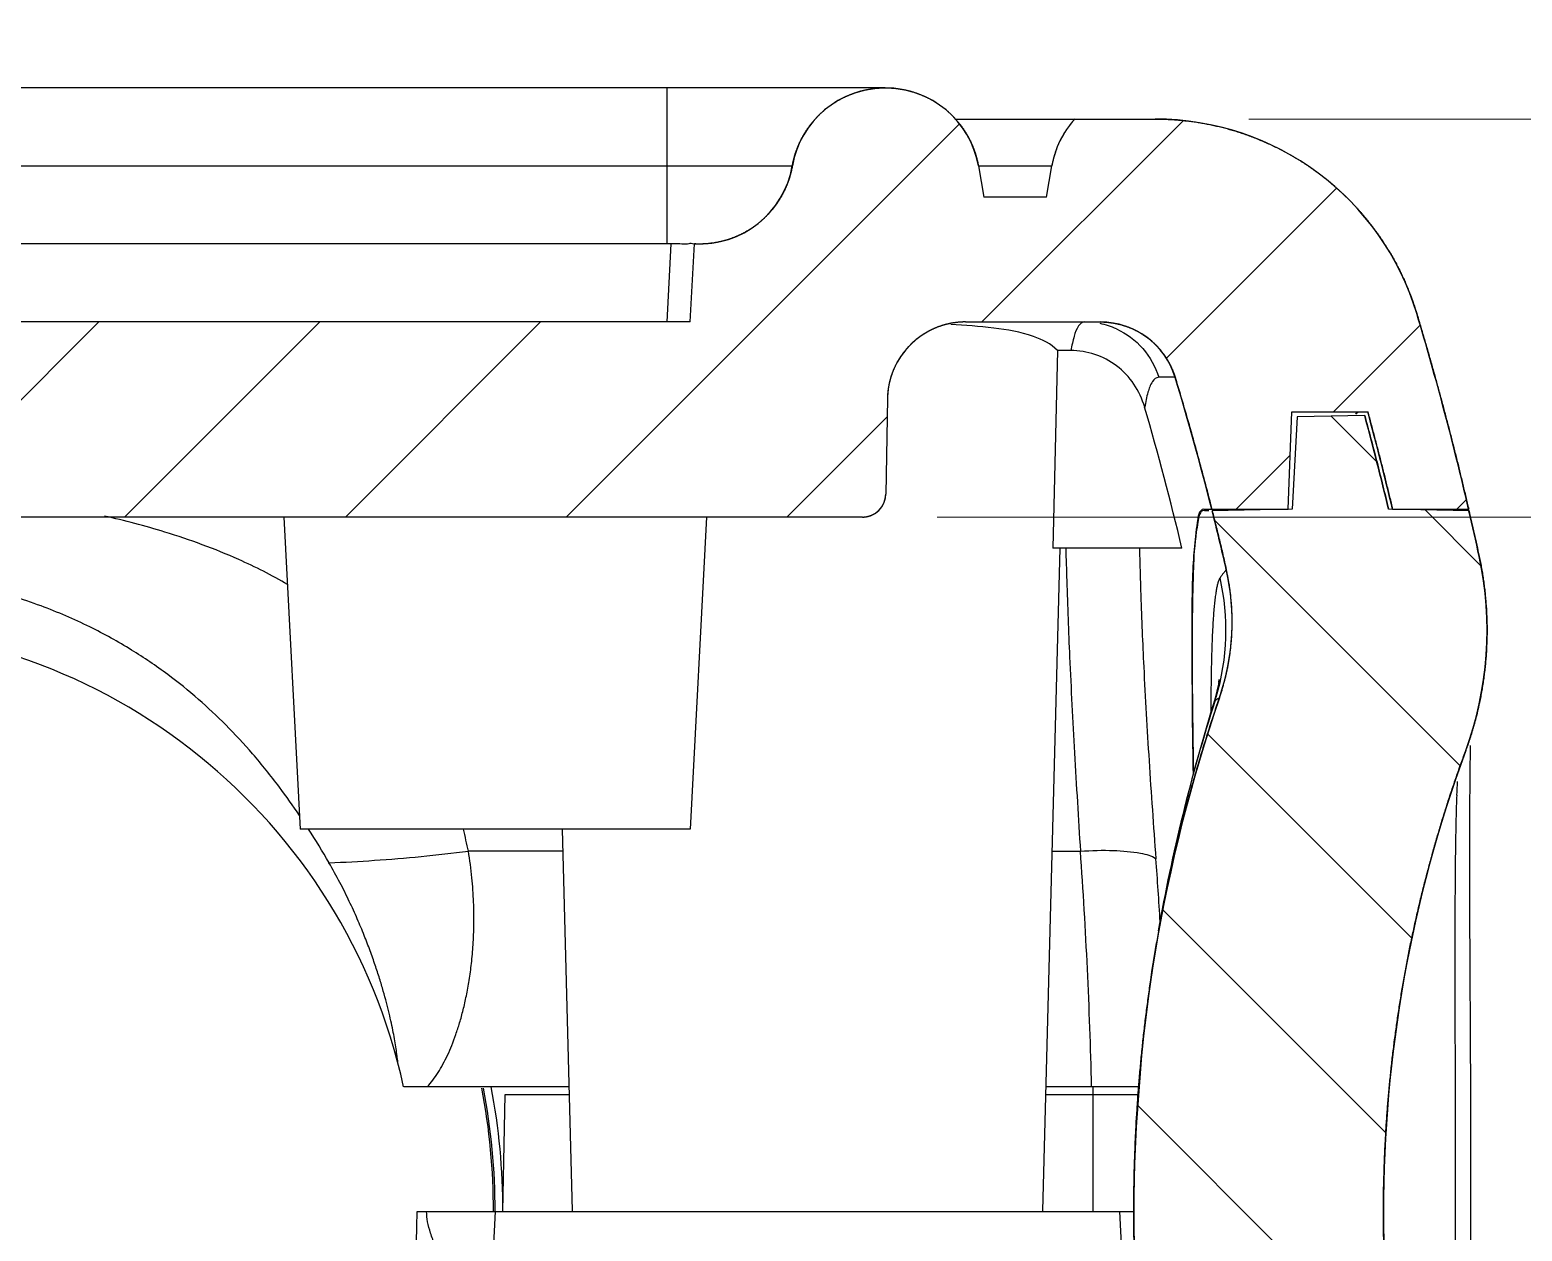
# Model space of a CAD drawing. Header units: millimetres. Extents: x 1786 to 4177, y -2705 to -1639.
# Drawn here: x 4022.61 to 4041.74, y -1677.47 to -1662.08 of the extents above; entities that cross this region are included whole.
import ezdxf

# ---------------------------------------------------------------- set-up
doc = ezdxf.new("R2010")
doc.units = ezdxf.units.MM
doc.layers.add('dim', color=3, linetype='Continuous', lineweight=9)
doc.styles.add('FFS', font='', dxfattribs={"width": 0.85})
doc.styles.get('FFS').set_extended_font_data('FangSong_GB2312')
doc.dimstyles.new('YanXiu', dxfattribs={"dimtxt": 2.5, "dimasz": 2.2, "dimexe": 1, "dimexo": 0.6, "dimgap": 0.66, "dimtad": 0, "dimzin": 9, "dimdsep": 46, "dimtxsty": 'FFS', "dimblk": 'CLOSEDBLANK', "dimcen": 0, "dimclrd": 256, "dimclre": 131, "dimclrt": 42, "dimazin": 2, "dimtfac": 1, "dimtofl": 0, "dimtmove": 0, "dimatfit": 3, "dimldrblk": 'CLOSEDBLANK', "dimfxl": 1, "dimlwd": 5, "dimlwe": 5, "dimarcsym": 0})

# ---------------------------------------------------------------- blocks, each defined once
blk = doc.blocks.new('_ClosedBlank')
at = {"color": 0, "linetype": 'ByBlock', "lineweight": -2}
for p, q in [((-1, 0.1667), (0, 0)), ((-1, 0.1667), (-1, -0.1667)), ((0, 0), (-1, -0.1667))]:
    blk.add_line(p, q, dxfattribs=at)
blk = doc.blocks.new('*D158')
at = {"layer": 'Defpoints', "color": 0, "transparency": 16777216}
for p in [(4964.47, -1452.304), (4984.075, -1452.304), (4964.47, -1480.304)]:
    blk.add_point(p, dxfattribs=at)
at = {"layer": 'dim', "color": 131, "lineweight": 5, "transparency": 16777216}
for p, q in [((4965.67, -1452.304), (4985.275, -1452.304)), ((4965.67, -1480.304), (4985.275, -1480.304))]:
    blk.add_line(p, q, dxfattribs=at)
at = {"layer": 'dim', "lineweight": 5, "transparency": 16777216}
for p, q in [((4984.075, -1457.104), (4984.075, -1462.182)), ((4984.075, -1475.504), (4984.075, -1470.425))]:
    blk.add_line(p, q, dxfattribs=at)
at = {"layer": 'dim', "lineweight": 5, "transparency": 16777216, "xscale": 4.800000000000001, "yscale": 4.800000000000001, "zscale": 4.800000000000001}
for p, rotation in [((4984.075, -1452.304), 90), ((4984.075, -1480.304), 270)]:
    blk.add_blockref('_ClosedBlank', p, dxfattribs=dict(at, rotation=rotation))
at = {"layer": 'dim', "color": 42, "transparency": 16777216, "insert": (4984.075, -1466.304), "char_height": 6, "attachment_point": 5, "rotation": 90, "style": 'FFS'}
blk.add_mtext('28', dxfattribs=at)
blk = doc.blocks.new('*D142')
at = {"layer": 'Defpoints', "color": 0, "transparency": 16777216}
for p in [(4960.675, -1457.404), (4958.122, -1477.704), (4976.211, -1477.704)]:
    blk.add_point(p, dxfattribs=at)
at = {"layer": 'dim', "lineweight": 5, "transparency": 16777216}
for p, q in [((4976.211, -1453.404), (4976.211, -1449.404)), ((4976.211, -1481.704), (4976.211, -1485.704))]:
    blk.add_line(p, q, dxfattribs=at)
at = {"layer": 'dim', "color": 131, "lineweight": 5, "transparency": 16777216}
for p, q in [((4961.675, -1457.404), (4977.21, -1457.404)), ((4959.122, -1477.704), (4977.21, -1477.704))]:
    blk.add_line(p, q, dxfattribs=at)
at = {"layer": 'dim', "lineweight": 5, "transparency": 16777216, "xscale": 4, "yscale": 4, "zscale": 4}
for p, rotation in [((4976.211, -1457.404), 270), ((4976.211, -1477.704), 90)]:
    blk.add_blockref('_ClosedBlank', p, dxfattribs=dict(at, rotation=rotation))
at = {"layer": 'dim', "color": 42, "transparency": 16777216, "insert": (4976.211, -1467.554), "char_height": 5, "attachment_point": 5, "rotation": 90, "style": 'FFS'}
blk.add_mtext('20.3', dxfattribs=at)
blk = doc.blocks.new('*u201')
at = {"linetype": 'Continuous'}
h = blk.add_hatch(dxfattribs=at)
h.set_pattern_fill('DEFAULT__10', color=2, scale=2, angle=45, style=0, pattern_type=0)
h.set_pattern_definition([(45, (-186.396, 143.179), (-1.414214, 1.414214), [])])
edge = h.paths.add_edge_path()
edge.add_line((-21.985, 235.388), (-20.954, 235.388))
edge.add_spline(control_points=[(-20.954, 235.388), (-20.801, 235.219), (-20.7, 235.013), (-20.661, 234.788)], knot_values=[0, 0, 0, 0, 1, 1, 1, 1], weights=[1, 0.974125, 0.974125, 1], degree=3, periodic=0)
edge.add_line((-20.59, 234.388), (-20.661, 234.788))
edge.add_line((-19.79, 234.388), (-20.59, 234.388))
edge.add_line((-19.72, 234.788), (-19.79, 234.388))
edge.add_spline(control_points=[(-17.336, 234.787), (-17.642, 236.531), (-19.412, 236.531), (-19.72, 234.788)], knot_values=[0, 0, 0, 0, 1, 1, 1, 1], weights=[1, 0.448931, 0.448931, 1], degree=3, periodic=0)
edge.add_spline(control_points=[(-17.336, 234.787), (-17.224, 234.155), (-16.722, 233.755), (-16.08, 233.788)], knot_values=[0, 0, 0, 0, 1, 1, 1, 1], weights=[1, 0.832524, 0.832524, 1], degree=3, periodic=0)
edge.add_line((-16.028, 232.788), (-16.08, 233.788))
edge.add_line((39.972, 232.788), (-16.028, 232.788))
edge.add_line((39.972, 232.788), (40.025, 233.788))
edge.add_spline(control_points=[(41.28, 234.787), (41.169, 234.155), (40.666, 233.755), (40.025, 233.788)], knot_values=[0, 0, 0, 0, 1, 1, 1, 1], weights=[1, 0.832524, 0.832524, 1], degree=3, periodic=0)
edge.add_spline(control_points=[(41.28, 234.787), (41.587, 236.531), (43.357, 236.531), (43.664, 234.788)], knot_values=[0, 0, 0, 0, 1, 1, 1, 1], weights=[1, 0.448931, 0.448931, 1], degree=3, periodic=0)
edge.add_line((43.664, 234.788), (43.735, 234.388))
edge.add_line((44.535, 234.388), (43.735, 234.388))
edge.add_line((44.535, 234.388), (44.605, 234.788))
edge.add_spline(control_points=[(44.898, 235.388), (44.745, 235.219), (44.645, 235.013), (44.605, 234.788)], knot_values=[0, 0, 0, 0, 1, 1, 1, 1], weights=[1, 0.974125, 0.974125, 1], degree=3, periodic=0)
edge.add_line((44.898, 235.388), (45.929, 235.388))
edge.add_spline(control_points=[(45.929, 235.388), (47.533, 235.388), (48.82, 234.431), (49.282, 232.895)], knot_values=[0, 0, 0, 0, 1, 1, 1, 1], weights=[1, 0.868262, 0.868262, 1], degree=3, periodic=0)
edge.add_spline(control_points=[(49.282, 232.895), (49.53, 232.067), (49.752, 231.231), (49.947, 230.388)], knot_values=[0, 0, 0, 0, 1, 1, 1, 1], weights=[1, 0.99965, 0.99965, 1], degree=3, periodic=0)
edge.add_line((48.971, 230.388), (49.947, 230.388))
edge.add_spline(control_points=[(48.653, 231.638), (48.766, 231.223), (48.872, 230.807), (48.971, 230.388)], knot_values=[0, 0, 0, 0, 1, 1, 1, 1], weights=[1, 0.999909, 0.999909, 1], degree=3, periodic=0)
edge.add_line((47.679, 231.638), (48.653, 231.638))
edge.add_line((47.635, 230.388), (47.679, 231.638))
edge.add_line((46.655, 230.388), (47.635, 230.388))
edge.add_spline(control_points=[(46.185, 232.079), (46.355, 231.519), (46.512, 230.955), (46.655, 230.388)], knot_values=[0, 0, 0, 0, 1, 1, 1, 1], weights=[1, 0.999811, 0.999811, 1], degree=3, periodic=0)
edge.add_spline(control_points=[(45.228, 232.788), (45.685, 232.788), (46.053, 232.516), (46.185, 232.079)], knot_values=[0, 0, 0, 0, 1, 1, 1, 1], weights=[1, 0.86885, 0.86885, 1], degree=3, periodic=0)
edge.add_line((43.499, 232.788), (45.228, 232.788))
edge.add_spline(control_points=[(43.499, 232.788), (42.921, 232.788), (42.509, 232.383), (42.499, 231.806)], knot_values=[0, 0, 0, 0, 1, 1, 1, 1], weights=[1, 0.808834, 0.808834, 1], degree=3, periodic=0)
edge.add_line((42.499, 231.806), (42.477, 230.583))
edge.add_spline(control_points=[(42.178, 230.288), (42.351, 230.288), (42.474, 230.41), (42.477, 230.583)], knot_values=[0, 0, 0, 0, 1, 1, 1, 1], weights=[1, 0.808834, 0.808834, 1], degree=3, periodic=0)
edge.add_line((42.178, 230.288), (-18.233, 230.288))
edge.add_spline(control_points=[(-18.233, 230.288), (-18.406, 230.288), (-18.53, 230.41), (-18.533, 230.583)], knot_values=[0, 0, 0, 0, 1, 1, 1, 1], weights=[1, 0.808834, 0.808834, 1], degree=3, periodic=0)
edge.add_line((-18.554, 231.806), (-18.533, 230.583))
edge.add_spline(control_points=[(-19.554, 232.788), (-18.976, 232.788), (-18.564, 232.383), (-18.554, 231.806)], knot_values=[0, 0, 0, 0, 1, 1, 1, 1], weights=[1, 0.808834, 0.808834, 1], degree=3, periodic=0)
edge.add_line((-21.284, 232.788), (-19.554, 232.788))
edge.add_spline(control_points=[(-21.284, 232.788), (-21.741, 232.788), (-22.108, 232.516), (-22.241, 232.079)], knot_values=[0, 0, 0, 0, 1, 1, 1, 1], weights=[1, 0.86885, 0.86885, 1], degree=3, periodic=0)
edge.add_spline(control_points=[(-22.241, 232.079), (-22.411, 231.519), (-22.567, 230.955), (-22.71, 230.388)], knot_values=[0, 0, 0, 0, 1, 1, 1, 1], weights=[1, 0.999811, 0.999811, 1], degree=3, periodic=0)
edge.add_line((-23.691, 230.388), (-22.71, 230.388))
edge.add_line((-23.691, 230.388), (-23.734, 231.638))
edge.add_line((-23.734, 231.638), (-24.708, 231.638))
edge.add_spline(control_points=[(-24.708, 231.638), (-24.821, 231.223), (-24.927, 230.807), (-25.026, 230.388)], knot_values=[0, 0, 0, 0, 1, 1, 1, 1], weights=[1, 0.999909, 0.999909, 1], degree=3, periodic=0)
edge.add_line((-26.002, 230.388), (-25.026, 230.388))
edge.add_spline(control_points=[(-25.337, 232.895), (-25.586, 232.067), (-25.807, 231.231), (-26.002, 230.388)], knot_values=[0, 0, 0, 0, 1, 1, 1, 1], weights=[1, 0.99965, 0.99965, 1], degree=3, periodic=0)
edge.add_spline(control_points=[(-21.985, 235.388), (-23.589, 235.388), (-24.875, 234.431), (-25.337, 232.895)], knot_values=[0, 0, 0, 0, 1, 1, 1, 1], weights=[1, 0.868262, 0.868262, 1], degree=3, periodic=0)
h = blk.add_hatch(dxfattribs=at)
h.set_pattern_fill('DEFAULT__8', color=2, scale=2, angle=-45, style=0, pattern_type=0)
h.set_pattern_definition([(315, (-183.5675, 143.179), (1.414214, 1.414214), [])])
edge = h.paths.add_edge_path()
edge.add_spline(control_points=[(49.951, 230.37), (49.996, 230.175), (50.039, 229.979), (50.082, 229.783)], knot_values=[0, 0, 0, 0, 1, 1, 1, 1], weights=[1, 0.999981, 0.999981, 1], degree=3, periodic=0)
edge.add_spline(control_points=[(50.082, 229.783), (50.261, 228.945), (50.201, 228.09), (49.905, 227.285)], knot_values=[0, 0, 0, 0, 1, 1, 1, 1], weights=[1, 0.973678, 0.973678, 1], degree=3, periodic=0)
edge.add_spline(control_points=[(49.905, 215.491), (48.49, 219.339), (48.49, 223.438), (49.905, 227.285)], knot_values=[0, 0, 0, 0, 1, 1, 1, 1], weights=[1, 0.959022, 0.959022, 1], degree=3, periodic=0)
edge.add_spline(control_points=[(50.082, 212.994), (50.261, 213.832), (50.201, 214.687), (49.905, 215.491)], knot_values=[0, 0, 0, 0, 1, 1, 1, 1], weights=[1, 0.973678, 0.973678, 1], degree=3, periodic=0)
edge.add_spline(control_points=[(50.082, 212.994), (50.039, 212.797), (49.996, 212.602), (49.951, 212.406)], knot_values=[0, 0, 0, 0, 1, 1, 1, 1], weights=[1, 0.999981, 0.999981, 1], degree=3, periodic=0)
edge.add_line((49.951, 212.406), (48.92, 212.388))
edge.add_spline(control_points=[(48.92, 212.388), (48.824, 211.987), (48.723, 211.587), (48.615, 211.188)], knot_values=[0, 0, 0, 0, 1, 1, 1, 1], weights=[1, 0.999916, 0.999916, 1], degree=3, periodic=0)
edge.add_line((48.615, 211.188), (47.747, 211.203))
edge.add_line((47.747, 211.203), (47.685, 212.388))
edge.add_line((47.685, 212.388), (46.659, 212.406))
edge.add_spline(control_points=[(46.84, 213.158), (46.783, 212.907), (46.722, 212.656), (46.659, 212.406)], knot_values=[0, 0, 0, 0, 1, 1, 1, 1], weights=[1, 0.999963, 0.999963, 1], degree=3, periodic=0)
edge.add_spline(control_points=[(46.754, 214.803), (46.937, 214.27), (46.966, 213.708), (46.84, 213.158)], knot_values=[0, 0, 0, 0, 1, 1, 1, 1], weights=[1, 0.974387, 0.974387, 1], degree=3, periodic=0)
edge.add_spline(control_points=[(46.754, 214.803), (45.275, 219.111), (45.275, 223.666), (46.754, 227.973)], knot_values=[0, 0, 0, 0, 1, 1, 1, 1], weights=[1, 0.963889, 0.963889, 1], degree=3, periodic=0)
edge.add_spline(control_points=[(46.754, 227.973), (46.937, 228.506), (46.966, 229.069), (46.84, 229.618)], knot_values=[0, 0, 0, 0, 1, 1, 1, 1], weights=[1, 0.974387, 0.974387, 1], degree=3, periodic=0)
edge.add_spline(control_points=[(46.659, 230.37), (46.722, 230.12), (46.783, 229.87), (46.84, 229.618)], knot_values=[0, 0, 0, 0, 1, 1, 1, 1], weights=[1, 0.999963, 0.999963, 1], degree=3, periodic=0)
edge.add_line((47.685, 230.388), (46.659, 230.37))
edge.add_line((47.747, 231.573), (47.685, 230.388))
edge.add_line((48.615, 231.588), (47.747, 231.573))
edge.add_spline(control_points=[(48.615, 231.588), (48.723, 231.19), (48.824, 230.79), (48.92, 230.388)], knot_values=[0, 0, 0, 0, 1, 1, 1, 1], weights=[1, 0.999916, 0.999916, 1], degree=3, periodic=0)
edge.add_line((49.951, 230.37), (48.92, 230.388))
at = {"color": 7, "linetype": 'Continuous'}
for p, q in [((42.465, 235.788), (-16.204, 235.788)), ((39.673, 235.788), (39.673, 233.787)), ((43.363, 235.388), (45.929, 235.388)), ((44.898, 235.388), (45.929, 235.388)), ((-15.728, 234.787), (39.673, 234.787)), ((39.673, 234.787), (41.28, 234.787)), ((43.664, 234.788), (43.735, 234.388)), ((43.664, 234.788), (43.735, 234.388)), ((43.664, 234.788), (44.605, 234.788)), ((44.535, 234.388), (44.605, 234.788)), ((44.535, 234.388), (44.605, 234.788)), ((44.535, 234.388), (43.735, 234.388)), ((44.535, 234.388), (43.735, 234.388)), ((39.673, 233.788), (-15.728, 233.788)), ((39.725, 233.788), (39.673, 232.788)), ((39.725, 233.788), (39.673, 233.788)), ((39.972, 232.788), (40.025, 233.788)), ((39.972, 232.788), (40.025, 233.788)), ((39.972, 232.788), (-16.028, 232.788)), ((39.972, 232.788), (-16.028, 232.788)), ((43.499, 232.788), (45.228, 232.788)), ((43.499, 232.788), (45.228, 232.788)), ((44.677, 232.422), (44.62, 229.888)), ((44.85, 232.422), (44.677, 232.422)), ((46.185, 232.079), (45.975, 232.079)), ((42.499, 231.806), (42.477, 230.583)), ((42.499, 231.806), (42.477, 230.583)), ((47.635, 230.388), (47.679, 231.638)), ((47.635, 230.388), (47.679, 231.638)), ((47.679, 231.638), (48.653, 231.638)), ((47.679, 231.638), (48.653, 231.638)), ((47.747, 231.573), (47.685, 230.388)), ((47.747, 231.573), (47.685, 230.388)), ((48.615, 231.588), (47.747, 231.573)), ((48.615, 231.588), (47.747, 231.573)), ((42.178, 230.288), (-18.233, 230.288)), ((42.178, 230.288), (-18.233, 230.288)), ((34.763, 230.288), (34.972, 226.288)), ((40.182, 230.288), (39.972, 226.288)), ((46.552, 230.388), (47.635, 230.388)), ((46.564, 230.37), (46.556, 230.371)), ((46.617, 230.37), (46.564, 230.37)), ((46.655, 230.388), (47.635, 230.388)), ((47.685, 230.388), (46.659, 230.37)), ((47.685, 230.388), (46.659, 230.37)), ((49.951, 230.37), (48.92, 230.388)), ((49.951, 230.37), (48.92, 230.388)), ((48.971, 230.388), (49.947, 230.388)), ((48.971, 230.388), (49.947, 230.388)), ((44.708, 229.888), (44.486, 221.398)), ((46.273, 229.888), (44.62, 229.888)), ((46.698, 227.966), (46.677, 227.895)), ((46.403, 227.934), (46.404, 227.893)), ((46.404, 227.893), (46.405, 227.725)), ((46.407, 227.935), (46.408, 227.893)), ((46.408, 227.893), (46.408, 227.836)), ((46.677, 227.895), (46.64, 227.776)), ((49.966, 226.976), (49.972, 227.362)), ((39.972, 226.288), (34.972, 226.288)), ((38.331, 226.288), (38.459, 221.398)), ((38.338, 226.007), (37.13, 226.007)), ((44.606, 226.007), (44.972, 226.007)), ((38.417, 222.988), (36.3, 222.988)), ((45.723, 222.988), (44.527, 222.988)), ((45.134, 221.388), (45.134, 222.988)), ((37.572, 221.388), (37.599, 222.888)), ((37.599, 222.888), (38.42, 222.888)), ((44.525, 222.888), (45.716, 222.888)), ((36.472, 221.388), (45.655, 221.388)), ((37.472, 221.388), (37.137, 214.988)), ((45.472, 221.388), (45.918, 212.888)), ((49.774, 221.39), (49.774, 220.888))]:
    blk.add_line(p, q, dxfattribs=at)
for points in [[(46.747, 228.17), (46.75, 228.205), (46.741, 228.147), (46.698, 227.966)], [(46.64, 227.776), (46.431, 227.051), (46.231, 226.266), (46.047, 225.411), (45.888, 224.489), (45.764, 223.506), (45.684, 222.477), (45.662, 221.905)], [(49.963, 225.286), (49.962, 225.935), (49.962, 226.5), (49.966, 226.976)], [(49.964, 217.641), (49.971, 219.237), (49.974, 220.126), (49.975, 221.047), (49.975, 221.976), (49.973, 222.886), (49.963, 225.286)]]:
    blk.add_lwpolyline(points, dxfattribs=at)
for centre, radius, start, end in [((42.472, 234.578), 1.21, 10, 170.0293), ((45.797, 234.578), 1.21, 137.9691, 170), ((45.929, 231.888), 3.5, 16.7186, 90), ((40.088, 234.997), 1.21, 267, 350.0293), ((43.499, 231.788), 1, 90, 179), ((45.02, 231.785), 1.003, 65.6653, 78.2744), ((45.228, 231.788), 1, 16.8881, 90), ((10.972, 221.388), 40, 13.0029, 16.7186), ((10.972, 221.388), 36.8, 14.1561, 16.8881), ((10.775, 221.47), 36.482, 13.3405, 16.2782), ((10.972, 221.388), 39, 13.3424, 15.1614), ((10.972, 221.388), 39.05, 13.325, 15.2175), ((42.178, 230.588), 0.3, 270, 359), ((10.972, 221.388), 36.8, 12.9228, 14.1274), ((10.972, 221.388), 40, 12.1147, 12.9764), ((45.682, 228.839), 4.5, 339.8066, 12.1147), ((43.846, 228.84), 2.991, 343.3285, 12.9454), ((43.916, 228.947), 3, 341.0555, 12.9228), ((28.972, 221.388), 7.5, 12.3178, 90), ((78.612, 227.685), 31.97, 178.8576, 179.3011), ((65.938, 221.388), 20.283, 161.0555, 198.9445), ((91.702, 227.525), 45.061, 179.3, 179.6774), ((43.864, 228.835), 2.973, 342.396, 343.3269), ((67.801, 221.159), 22.165, 162.1971, 170.0598), ((399.911, 232.198), 353.53, 180.70692, 180.84081), ((46.927, 227.817), 0.262, 160.6761, 162.6515), ((222.482, 229.746), 176.089, 180.65761, 180.89539), ((65.938, 221.388), 17.083, 159.8066, 200.1934), ((61.064, 226.291), 11.28, 176.8964, 177.8049), ((26.812, 220.98), 9.828, 29.763, 32.7032), ((19.746, 222.218), 17.792, 12.2958, 13.2273), ((-19.62, 221.426), 64.754, 1.38295, 4.05712), ((-12.877, 221.487), 58.982, 3.51285, 4.29972), ((28.972, 221.388), 8.479, 0, 10.7429), ((28.972, 221.388), 8.5, 0, 10.7397), ((28.972, 221.388), 8.6, 0, 10.7222), ((28.972, 221.388), 7.5, 270, 0)]:
    blk.add_arc(centre, radius, start, end, dxfattribs=at)
for points, start_tangent, end_tangent in [([(41.28, 234.787), (41.282, 234.797), (41.284, 234.806), (41.285, 234.815), (41.287, 234.825), (41.289, 234.834), (41.291, 234.843), (41.294, 234.853), (41.296, 234.862), (41.298, 234.872), (41.301, 234.881), (41.303, 234.891), (41.306, 234.901), (41.309, 234.91), (41.311, 234.92), (41.314, 234.93), (41.317, 234.94), (41.32, 234.95), (41.324, 234.96), (41.327, 234.97), (41.33, 234.979), (41.334, 234.989), (41.338, 234.999), (41.342, 235.01), (41.345, 235.02), (41.349, 235.03), (41.354, 235.04), (41.358, 235.05), (41.362, 235.06), (41.367, 235.07), (41.371, 235.081), (41.376, 235.091), (41.381, 235.101), (41.386, 235.111), (41.391, 235.122), (41.396, 235.132), (41.401, 235.142), (41.407, 235.152), (41.413, 235.163), (41.418, 235.173), (41.424, 235.183), (41.43, 235.194), (41.436, 235.204), (41.443, 235.214), (41.449, 235.225), (41.456, 235.235), (41.462, 235.245), (41.469, 235.255), (41.476, 235.266), (41.483, 235.276), (41.491, 235.286), (41.498, 235.296), (41.506, 235.306), (41.513, 235.317), (41.521, 235.327), (41.529, 235.337), (41.538, 235.347), (41.546, 235.357), (41.554, 235.367), (41.563, 235.377), (41.572, 235.387), (41.581, 235.396), (41.59, 235.406), (41.599, 235.416), (41.608, 235.426), (41.618, 235.435), (41.628, 235.445), (41.637, 235.454), (41.647, 235.464), (41.657, 235.473), (41.668, 235.482), (41.678, 235.491), (41.689, 235.5), (41.7, 235.509), (41.71, 235.518), (41.721, 235.527), (41.733, 235.536), (41.744, 235.545), (41.755, 235.553), (41.767, 235.562), (41.779, 235.57), (41.791, 235.578), (41.803, 235.586), (41.815, 235.594), (41.827, 235.602), (41.84, 235.61), (41.852, 235.617), (41.865, 235.625), (41.878, 235.632), (41.891, 235.64), (41.904, 235.647), (41.917, 235.654), (41.931, 235.66), (41.944, 235.667), (41.958, 235.674), (41.972, 235.68), (41.986, 235.686), (42, 235.692), (42.014, 235.698), (42.028, 235.704), (42.042, 235.709), (42.056, 235.715), (42.071, 235.72), (42.086, 235.725), (42.1, 235.73), (42.115, 235.734), (42.13, 235.739), (42.145, 235.743), (42.16, 235.747), (42.175, 235.751), (42.19, 235.755), (42.206, 235.759), (42.221, 235.762), (42.236, 235.765), (42.252, 235.768), (42.267, 235.771), (42.283, 235.773), (42.298, 235.776), (42.314, 235.778), (42.33, 235.78), (42.345, 235.782), (42.361, 235.783), (42.377, 235.785), (42.393, 235.786), (42.409, 235.787), (42.424, 235.787), (42.44, 235.788), (42.456, 235.788), (42.472, 235.788), (42.488, 235.788), (42.504, 235.788), (42.52, 235.787), (42.535, 235.787), (42.551, 235.786), (42.567, 235.785), (42.583, 235.783), (42.599, 235.782), (42.614, 235.78), (42.63, 235.778), (42.646, 235.776), (42.661, 235.773), (42.677, 235.771), (42.692, 235.768), (42.708, 235.765), (42.723, 235.762), (42.739, 235.759), (42.754, 235.755), (42.769, 235.751), (42.784, 235.747), (42.799, 235.743), (42.814, 235.739), (42.829, 235.735), (42.844, 235.73), (42.859, 235.725), (42.873, 235.72), (42.888, 235.715), (42.902, 235.709), (42.916, 235.704), (42.931, 235.698), (42.945, 235.692), (42.959, 235.686), (42.972, 235.68), (42.986, 235.674), (43, 235.667), (43.013, 235.661), (43.027, 235.654), (43.04, 235.647), (43.053, 235.64), (43.066, 235.633), (43.079, 235.625), (43.092, 235.618), (43.104, 235.61), (43.117, 235.602), (43.129, 235.595), (43.141, 235.587), (43.153, 235.579), (43.165, 235.57), (43.177, 235.562), (43.189, 235.554), (43.2, 235.545), (43.212, 235.536), (43.223, 235.528), (43.234, 235.519), (43.245, 235.51), (43.255, 235.501), (43.266, 235.492), (43.276, 235.483), (43.287, 235.473), (43.297, 235.464), (43.307, 235.455), (43.317, 235.445), (43.326, 235.436), (43.336, 235.426), (43.345, 235.416), (43.355, 235.407), (43.364, 235.397), (43.373, 235.387), (43.381, 235.377), (43.39, 235.367), (43.398, 235.357), (43.407, 235.347), (43.415, 235.337), (43.423, 235.327), (43.431, 235.317), (43.439, 235.307), (43.446, 235.297), (43.454, 235.287), (43.461, 235.276), (43.468, 235.266), (43.475, 235.256), (43.482, 235.246), (43.489, 235.235), (43.495, 235.225), (43.502, 235.215), (43.508, 235.205), (43.514, 235.194), (43.52, 235.184), (43.526, 235.174), (43.532, 235.163), (43.537, 235.153), (43.543, 235.143), (43.548, 235.132), (43.554, 235.122), (43.559, 235.112), (43.564, 235.102), (43.568, 235.091), (43.573, 235.081), (43.578, 235.071), (43.582, 235.061), (43.587, 235.051), (43.591, 235.04), (43.595, 235.03), (43.599, 235.02), (43.603, 235.01), (43.607, 235), (43.61, 234.99), (43.614, 234.98), (43.617, 234.97), (43.621, 234.96), (43.624, 234.95), (43.627, 234.94), (43.63, 234.931), (43.633, 234.921), (43.636, 234.911), (43.639, 234.901), (43.641, 234.892), (43.644, 234.882), (43.646, 234.872), (43.649, 234.863), (43.651, 234.853), (43.653, 234.844), (43.655, 234.835), (43.657, 234.825), (43.659, 234.816), (43.661, 234.807), (43.663, 234.797), (43.664, 234.788)], (0.173144, 0.984897), (0.173648, -0.984808)), ([(44.898, 235.388), (44.884, 235.373), (44.871, 235.357), (44.857, 235.341), (44.844, 235.324), (44.832, 235.307), (44.819, 235.29), (44.807, 235.273), (44.795, 235.256), (44.783, 235.238), (44.771, 235.22), (44.76, 235.202), (44.75, 235.184), (44.739, 235.165), (44.729, 235.147), (44.719, 235.128), (44.71, 235.109), (44.7, 235.09), (44.692, 235.07), (44.683, 235.051), (44.675, 235.031), (44.667, 235.011), (44.66, 234.991), (44.653, 234.971), (44.646, 234.951), (44.64, 234.931), (44.634, 234.911), (44.628, 234.891), (44.623, 234.87), (44.618, 234.85), (44.613, 234.829), (44.609, 234.809), (44.605, 234.788)], (-0.669532, -0.742783), (-0.173648, -0.984808)), ([(45.929, 235.388), (45.962, 235.388), (45.995, 235.388), (46.028, 235.387), (46.061, 235.386), (46.094, 235.384), (46.127, 235.383), (46.16, 235.381), (46.193, 235.378), (46.227, 235.376), (46.26, 235.373), (46.294, 235.369), (46.327, 235.366), (46.361, 235.362), (46.394, 235.357), (46.428, 235.353), (46.462, 235.348), (46.495, 235.342), (46.529, 235.337), (46.563, 235.33), (46.597, 235.324), (46.631, 235.317), (46.664, 235.31), (46.698, 235.303), (46.732, 235.295), (46.766, 235.287), (46.8, 235.278), (46.833, 235.27), (46.867, 235.26), (46.901, 235.251), (46.935, 235.241), (46.968, 235.231), (47.002, 235.22), (47.035, 235.209), (47.069, 235.198), (47.102, 235.186), (47.135, 235.174), (47.169, 235.162), (47.202, 235.149), (47.235, 235.136), (47.268, 235.122), (47.301, 235.108), (47.334, 235.094), (47.366, 235.08), (47.399, 235.065), (47.431, 235.05), (47.464, 235.034), (47.496, 235.018), (47.528, 235.002), (47.56, 234.985), (47.592, 234.968), (47.623, 234.951), (47.655, 234.933), (47.686, 234.916), (47.717, 234.897), (47.748, 234.879), (47.779, 234.86), (47.81, 234.84), (47.84, 234.821), (47.87, 234.801), (47.9, 234.781), (47.93, 234.76), (47.96, 234.739), (47.989, 234.718), (48.018, 234.697), (48.047, 234.675), (48.076, 234.653), (48.104, 234.631), (48.133, 234.608), (48.161, 234.585), (48.188, 234.562), (48.216, 234.538), (48.243, 234.514), (48.27, 234.49), (48.297, 234.466), (48.323, 234.442), (48.35, 234.417), (48.375, 234.392), (48.401, 234.366), (48.427, 234.341), (48.452, 234.315), (48.476, 234.289), (48.501, 234.263), (48.525, 234.236), (48.549, 234.21), (48.573, 234.183), (48.596, 234.155), (48.619, 234.128), (48.642, 234.101), (48.664, 234.073), (48.686, 234.045), (48.708, 234.017), (48.729, 233.989), (48.75, 233.96), (48.771, 233.931), (48.792, 233.903), (48.812, 233.874), (48.832, 233.845), (48.851, 233.815), (48.87, 233.786), (48.889, 233.756), (48.908, 233.727), (48.926, 233.697), (48.944, 233.667), (48.961, 233.637), (48.978, 233.607), (48.995, 233.577), (49.012, 233.546), (49.028, 233.516), (49.044, 233.485), (49.059, 233.455), (49.075, 233.424), (49.089, 233.393), (49.104, 233.362), (49.118, 233.332), (49.132, 233.301), (49.145, 233.27), (49.159, 233.239), (49.171, 233.207), (49.184, 233.176), (49.196, 233.145), (49.208, 233.114), (49.219, 233.083), (49.231, 233.051), (49.241, 233.02), (49.252, 232.989), (49.262, 232.958), (49.272, 232.926), (49.282, 232.895)], (1, 0), (0.287671, -0.957729)), ([(41.28, 234.787), (41.278, 234.775), (41.276, 234.763), (41.273, 234.75), (41.27, 234.738), (41.268, 234.725), (41.265, 234.713), (41.262, 234.701), (41.258, 234.688), (41.255, 234.676), (41.252, 234.663), (41.248, 234.651), (41.244, 234.638), (41.24, 234.626), (41.236, 234.613), (41.232, 234.601), (41.227, 234.588), (41.223, 234.576), (41.218, 234.563), (41.213, 234.551), (41.208, 234.538), (41.203, 234.526), (41.198, 234.513), (41.192, 234.501), (41.187, 234.489), (41.181, 234.476), (41.175, 234.464), (41.169, 234.452), (41.163, 234.44), (41.156, 234.428), (41.15, 234.415), (41.143, 234.403), (41.136, 234.391), (41.129, 234.379), (41.122, 234.368), (41.115, 234.356), (41.107, 234.344), (41.1, 234.332), (41.092, 234.321), (41.084, 234.309), (41.076, 234.298), (41.068, 234.286), (41.059, 234.275), (41.051, 234.263), (41.042, 234.252), (41.033, 234.241), (41.025, 234.23), (41.015, 234.219), (41.006, 234.208), (40.997, 234.198), (40.988, 234.187), (40.978, 234.177), (40.968, 234.166), (40.958, 234.156), (40.948, 234.146), (40.938, 234.135), (40.928, 234.125), (40.918, 234.116), (40.907, 234.106), (40.897, 234.096), (40.886, 234.087), (40.875, 234.077), (40.864, 234.068), (40.853, 234.059), (40.842, 234.05), (40.831, 234.041), (40.819, 234.032), (40.808, 234.024), (40.796, 234.015), (40.784, 234.007), (40.773, 233.999), (40.761, 233.991), (40.749, 233.983), (40.737, 233.975), (40.725, 233.968), (40.713, 233.96), (40.7, 233.953), (40.688, 233.946), (40.676, 233.939), (40.663, 233.932), (40.651, 233.925), (40.638, 233.919), (40.625, 233.912), (40.613, 233.906), (40.6, 233.9), (40.587, 233.894), (40.574, 233.888), (40.561, 233.883), (40.548, 233.877), (40.535, 233.872), (40.522, 233.867), (40.509, 233.862), (40.496, 233.857), (40.483, 233.853), (40.469, 233.848), (40.456, 233.844), (40.443, 233.84), (40.43, 233.836), (40.417, 233.832), (40.403, 233.828), (40.39, 233.825), (40.377, 233.822), (40.363, 233.818), (40.35, 233.815), (40.337, 233.813), (40.324, 233.81), (40.31, 233.807), (40.297, 233.805), (40.284, 233.803), (40.271, 233.8), (40.257, 233.799), (40.244, 233.797), (40.231, 233.795), (40.218, 233.794), (40.205, 233.792), (40.192, 233.791), (40.178, 233.79), (40.165, 233.789), (40.152, 233.788), (40.139, 233.788), (40.127, 233.787), (40.114, 233.787), (40.101, 233.787), (40.088, 233.787), (40.075, 233.787), (40.063, 233.787), (40.05, 233.787), (40.037, 233.788), (40.025, 233.788)], (-0.173144, -0.984897), (-0.99863, 0.052336)), ([(39.937, 233.787), (39.84, 233.788), (39.725, 233.788)], (-0.991713, -0.12847), (-0.999986, 0.005302)), ([(40.025, 233.788), (40.002, 233.788), (39.937, 233.787)], (-0.052336, -0.99863), (-0.991713, -0.12847)), ([(43.499, 232.788), (43.488, 232.788), (43.477, 232.788), (43.466, 232.788), (43.454, 232.787), (43.443, 232.787), (43.432, 232.786), (43.421, 232.785), (43.41, 232.784), (43.398, 232.783), (43.387, 232.782), (43.376, 232.781), (43.364, 232.779), (43.353, 232.778), (43.341, 232.776), (43.33, 232.774), (43.318, 232.772), (43.307, 232.77), (43.295, 232.767), (43.284, 232.765), (43.272, 232.762), (43.261, 232.76), (43.249, 232.757), (43.238, 232.754), (43.226, 232.75), (43.215, 232.747), (43.203, 232.744), (43.192, 232.74), (43.18, 232.736), (43.169, 232.732), (43.157, 232.728), (43.146, 232.724), (43.134, 232.72), (43.123, 232.715), (43.111, 232.71), (43.1, 232.705), (43.089, 232.7), (43.077, 232.695), (43.066, 232.69), (43.055, 232.684), (43.044, 232.679), (43.033, 232.673), (43.022, 232.667), (43.011, 232.661), (43, 232.655), (42.989, 232.649), (42.978, 232.642), (42.967, 232.635), (42.957, 232.629), (42.946, 232.622), (42.936, 232.615), (42.925, 232.607), (42.915, 232.6), (42.904, 232.593), (42.894, 232.585), (42.884, 232.577), (42.874, 232.569), (42.864, 232.561), (42.854, 232.553), (42.845, 232.545), (42.835, 232.536), (42.826, 232.528), (42.816, 232.519), (42.807, 232.51), (42.798, 232.502), (42.789, 232.493), (42.78, 232.483), (42.771, 232.474), (42.762, 232.465), (42.754, 232.455), (42.745, 232.446), (42.737, 232.436), (42.729, 232.426), (42.721, 232.416), (42.713, 232.407), (42.705, 232.396), (42.697, 232.386), (42.69, 232.376), (42.682, 232.366), (42.675, 232.355), (42.668, 232.345), (42.661, 232.334), (42.654, 232.324), (42.647, 232.313), (42.641, 232.302), (42.634, 232.291), (42.628, 232.281), (42.622, 232.27), (42.616, 232.259), (42.61, 232.248), (42.605, 232.237), (42.599, 232.225), (42.594, 232.214), (42.589, 232.203), (42.584, 232.192), (42.579, 232.18), (42.574, 232.169), (42.569, 232.158), (42.565, 232.146), (42.561, 232.135), (42.557, 232.123), (42.553, 232.112), (42.549, 232.101), (42.545, 232.089), (42.541, 232.078), (42.538, 232.066), (42.535, 232.055), (42.532, 232.043), (42.529, 232.032), (42.526, 232.02), (42.523, 232.009), (42.521, 231.997), (42.518, 231.986), (42.516, 231.974), (42.514, 231.963), (42.512, 231.951), (42.51, 231.94), (42.509, 231.929), (42.507, 231.917), (42.506, 231.906), (42.504, 231.895), (42.503, 231.883), (42.502, 231.872), (42.501, 231.861), (42.501, 231.85), (42.5, 231.839), (42.499, 231.828), (42.499, 231.817), (42.499, 231.806)], (-1, 0), (-0.017452, -0.999848)), ([(43.86, 232.709), (43.311, 232.755)], (-0.992552, 0.12182), (-0.998615, 0.052608)), ([(45.022, 232.788), (44.948, 232.737), (44.892, 232.606), (44.85, 232.422)], (-1, -0.00069), (-0.171448, -0.985193)), ([(45.228, 232.788), (45.238, 232.788), (45.247, 232.788), (45.256, 232.788), (45.266, 232.788), (45.275, 232.787), (45.285, 232.787), (45.294, 232.786), (45.304, 232.785), (45.313, 232.785), (45.323, 232.784), (45.332, 232.783), (45.342, 232.782), (45.351, 232.781), (45.361, 232.779), (45.371, 232.778), (45.38, 232.777), (45.39, 232.775), (45.399, 232.774), (45.409, 232.772), (45.419, 232.77), (45.428, 232.768), (45.438, 232.766), (45.448, 232.764), (45.457, 232.762), (45.467, 232.759), (45.477, 232.757), (45.486, 232.755), (45.496, 232.752), (45.505, 232.749), (45.515, 232.746), (45.525, 232.743), (45.534, 232.74), (45.544, 232.737), (45.553, 232.734), (45.563, 232.731), (45.572, 232.727), (45.582, 232.724), (45.591, 232.72), (45.601, 232.716), (45.61, 232.713), (45.619, 232.709), (45.629, 232.705), (45.638, 232.701), (45.647, 232.696), (45.657, 232.692), (45.666, 232.688), (45.675, 232.683), (45.684, 232.678), (45.693, 232.674), (45.702, 232.669), (45.711, 232.664), (45.72, 232.659), (45.729, 232.654), (45.738, 232.649), (45.747, 232.643), (45.756, 232.638), (45.765, 232.632), (45.773, 232.627), (45.782, 232.621), (45.79, 232.615), (45.799, 232.61), (45.807, 232.604), (45.816, 232.598), (45.824, 232.592), (45.832, 232.585), (45.841, 232.579), (45.849, 232.573), (45.857, 232.566), (45.865, 232.56), (45.873, 232.553), (45.88, 232.547), (45.888, 232.54), (45.896, 232.533), (45.904, 232.526), (45.911, 232.519), (45.919, 232.512), (45.926, 232.505), (45.933, 232.498), (45.941, 232.49), (45.948, 232.483), (45.955, 232.476), (45.962, 232.468), (45.969, 232.461), (45.976, 232.453), (45.982, 232.445), (45.989, 232.438), (45.996, 232.43), (46.002, 232.422), (46.008, 232.414), (46.015, 232.406), (46.021, 232.398), (46.027, 232.39), (46.033, 232.382), (46.039, 232.374), (46.045, 232.366), (46.051, 232.357), (46.056, 232.349), (46.062, 232.341), (46.067, 232.332), (46.073, 232.324), (46.078, 232.316), (46.083, 232.307), (46.088, 232.299), (46.093, 232.29), (46.098, 232.281), (46.103, 232.273), (46.108, 232.264), (46.113, 232.256), (46.117, 232.247), (46.122, 232.238), (46.126, 232.229), (46.13, 232.221), (46.134, 232.212), (46.138, 232.203), (46.142, 232.194), (46.146, 232.185), (46.15, 232.177), (46.154, 232.168), (46.157, 232.159), (46.161, 232.15), (46.164, 232.141), (46.167, 232.132), (46.171, 232.123), (46.174, 232.114), (46.177, 232.106), (46.18, 232.097), (46.183, 232.088), (46.185, 232.079)], (1, 0), (0.290503, -0.956874)), ([(49.282, 232.895), (49.328, 232.74), (49.374, 232.584), (49.419, 232.429), (49.463, 232.273), (49.507, 232.117), (49.55, 231.96), (49.593, 231.804), (49.634, 231.647), (49.676, 231.49), (49.716, 231.333), (49.756, 231.176), (49.796, 231.019), (49.834, 230.862), (49.872, 230.704), (49.91, 230.546), (49.947, 230.388)], (0.287671, -0.957729), (0.225, -0.974359)), ([(44.677, 232.422), (44.37, 232.602), (43.86, 232.709)], (-0.673236, 0.739427), (-0.992552, 0.12182)), ([(45.433, 232.699), (45.771, 232.448), (45.975, 232.079)], (0.910835, -0.41277), (0.289557, -0.957161)), ([(45.795, 231.697), (45.656, 231.992), (45.435, 232.225), (45.156, 232.372), (44.85, 232.422)], (-0.280301, 0.959912), (-1, 0)), ([(45.975, 232.079), (45.896, 232.025), (45.837, 231.888), (45.795, 231.697)], (-0.999999, -0.001076), (-0.166134, -0.986103)), ([(46.185, 232.079), (46.248, 231.869), (46.31, 231.658), (46.371, 231.448), (46.43, 231.236), (46.488, 231.025), (46.545, 230.813), (46.601, 230.601), (46.655, 230.388)], (0.290503, -0.956874), (0.244565, -0.969633)), ([(48.5, 231.608), (48.554, 231.638)], (0.549394, 0.835563), (1, 0)), ([(48.615, 231.588), (48.655, 231.439), (48.695, 231.289), (48.734, 231.139), (48.772, 230.99), (48.81, 230.839), (48.847, 230.689), (48.884, 230.539), (48.92, 230.388)], (0.261538, -0.965193), (0.230769, -0.973009)), ([(48.653, 231.638), (48.695, 231.483), (48.736, 231.327), (48.777, 231.171), (48.817, 231.015), (48.857, 230.858), (48.895, 230.702), (48.934, 230.545), (48.971, 230.388)], (0.262484, -0.964936), (0.230474, -0.973079)), ([(42.178, 230.288), (42.184, 230.288), (42.191, 230.289), (42.197, 230.289), (42.201, 230.289), (42.204, 230.29), (42.208, 230.29), (42.211, 230.29), (42.214, 230.291), (42.218, 230.291), (42.221, 230.292), (42.225, 230.292), (42.228, 230.293), (42.232, 230.293), (42.235, 230.294), (42.239, 230.295), (42.242, 230.295), (42.245, 230.296), (42.249, 230.297), (42.252, 230.298), (42.256, 230.299), (42.259, 230.3), (42.263, 230.301), (42.266, 230.302), (42.27, 230.303), (42.273, 230.304), (42.277, 230.305), (42.28, 230.306), (42.283, 230.308), (42.287, 230.309), (42.29, 230.31), (42.294, 230.312), (42.297, 230.313), (42.301, 230.315), (42.304, 230.316), (42.307, 230.318), (42.311, 230.319), (42.314, 230.321), (42.317, 230.323), (42.321, 230.325), (42.324, 230.326), (42.327, 230.328), (42.33, 230.33), (42.334, 230.332), (42.337, 230.334), (42.34, 230.336), (42.343, 230.338), (42.346, 230.34), (42.35, 230.343), (42.353, 230.345), (42.356, 230.347), (42.359, 230.349), (42.362, 230.352), (42.365, 230.354), (42.368, 230.356), (42.371, 230.359), (42.374, 230.361), (42.377, 230.364), (42.379, 230.366), (42.382, 230.369), (42.385, 230.372), (42.388, 230.374), (42.391, 230.377), (42.393, 230.38), (42.396, 230.383), (42.398, 230.385), (42.401, 230.388), (42.404, 230.391), (42.406, 230.394), (42.409, 230.397), (42.411, 230.4), (42.413, 230.403), (42.416, 230.406), (42.418, 230.409), (42.42, 230.412), (42.422, 230.415), (42.425, 230.418), (42.427, 230.421), (42.429, 230.425), (42.431, 230.428), (42.433, 230.431), (42.435, 230.434), (42.437, 230.437), (42.439, 230.441), (42.44, 230.444), (42.442, 230.447), (42.444, 230.451), (42.446, 230.454), (42.447, 230.457), (42.449, 230.461), (42.451, 230.464), (42.452, 230.467), (42.454, 230.471), (42.455, 230.474), (42.456, 230.478), (42.458, 230.481), (42.459, 230.484), (42.46, 230.488), (42.461, 230.491), (42.463, 230.495), (42.464, 230.498), (42.465, 230.502), (42.466, 230.505), (42.467, 230.508), (42.468, 230.512), (42.469, 230.515), (42.469, 230.519), (42.47, 230.522), (42.471, 230.526), (42.472, 230.529), (42.472, 230.533), (42.473, 230.536), (42.474, 230.539), (42.474, 230.543), (42.475, 230.546), (42.475, 230.55), (42.475, 230.553), (42.476, 230.556), (42.476, 230.56), (42.476, 230.563), (42.477, 230.57), (42.477, 230.576), (42.477, 230.583)], (1, 0), (0.017452, 0.999848)), ([(34.813, 229.425), (34.186, 229.744), (33.241, 230.096), (32.465, 230.301)], (-0.864251, 0.503061), (-0.975308, 0.220848)), ([(46.552, 230.388), (46.467, 230.217)], (-1, 0), (-0.121036, -0.992648)), ([(46.556, 230.372), (46.476, 230.221)], (-0.997319, 0.073171), (-0.179091, -0.983833)), ([(46.659, 230.37), (46.706, 230.183), (46.752, 229.995), (46.797, 229.807), (46.84, 229.618)], (0.244079, -0.969755), (0.223639, -0.974672)), ([(49.951, 230.37), (50.017, 230.077), (50.082, 229.783)], (0.22455, -0.974463), (0.209869, -0.97773)), ([(46.476, 230.221), (46.424, 229.735)], (-0.179091, -0.983833), (-0.042084, -0.999114)), ([(46.467, 230.217), (46.429, 229.873)], (-0.121036, -0.992648), (-0.08972, -0.995967)), ([(44.784, 229.89), (44.796, 229.473), (44.833, 228.497), (44.896, 227.266), (44.972, 226.007)], (0.025501, -0.999675), (0.064471, -0.99792)), ([(45.729, 229.888), (45.745, 229.284), (45.783, 228.369), (45.851, 227.166), (45.939, 225.909)], (0.018707, -0.999825), (0.074944, -0.997188)), ([(46.429, 229.873), (46.417, 229.708), (46.399, 228.867), (46.403, 227.934)], (-0.08972, -0.995967), (0.009402, -0.999956)), ([(46.424, 229.735), (46.404, 228.931), (46.407, 227.935)], (-0.042084, -0.999114), (0.011736, -0.999931)), ([(50.082, 229.783), (50.09, 229.745), (50.097, 229.706), (50.105, 229.668), (50.112, 229.629), (50.119, 229.59), (50.125, 229.552), (50.131, 229.513), (50.137, 229.474), (50.142, 229.434), (50.147, 229.395), (50.152, 229.356), (50.156, 229.317), (50.16, 229.277), (50.164, 229.238), (50.167, 229.198), (50.17, 229.159), (50.173, 229.119), (50.175, 229.079), (50.177, 229.04), (50.179, 229), (50.18, 228.96), (50.181, 228.92), (50.182, 228.88), (50.182, 228.841), (50.182, 228.801), (50.181, 228.761), (50.18, 228.721), (50.179, 228.681), (50.177, 228.641), (50.175, 228.601), (50.173, 228.561), (50.171, 228.522), (50.168, 228.482), (50.164, 228.442), (50.161, 228.402), (50.156, 228.363), (50.152, 228.323), (50.147, 228.283), (50.142, 228.244), (50.137, 228.204), (50.131, 228.165), (50.125, 228.126), (50.118, 228.086), (50.112, 228.047), (50.104, 228.008), (50.097, 227.969), (50.089, 227.93), (50.081, 227.891), (50.072, 227.852), (50.063, 227.814), (50.054, 227.775), (50.045, 227.737), (50.035, 227.698), (50.025, 227.66), (50.014, 227.622), (50.003, 227.584), (49.992, 227.546), (49.981, 227.508), (49.969, 227.471), (49.957, 227.433), (49.944, 227.396), (49.932, 227.359), (49.918, 227.322), (49.905, 227.285)], (0.209869, -0.97773), (-0.345189, -0.938533)), ([(34.966, 226.465), (34.707, 226.829), (34.364, 227.254), (34.019, 227.625), (33.671, 227.952), (33.276, 228.271), (32.814, 228.584), (32.28, 228.88), (31.654, 229.149), (30.92, 229.379), (30.07, 229.545)], (-0.559578, 0.828778), (-0.990574, 0.136979)), ([(46.762, 229.511), (46.749, 229.488), (46.737, 229.457)], (-0.59535, -0.803467), (-0.310889, -0.950446)), ([(46.754, 227.973), (46.762, 227.998), (46.77, 228.022), (46.778, 228.047), (46.786, 228.072), (46.793, 228.096), (46.8, 228.121), (46.807, 228.146), (46.814, 228.171), (46.821, 228.196), (46.827, 228.221), (46.833, 228.247), (46.839, 228.272), (46.845, 228.297), (46.851, 228.323), (46.856, 228.348), (46.861, 228.374), (46.866, 228.4), (46.871, 228.425), (46.875, 228.451), (46.879, 228.477), (46.883, 228.503), (46.887, 228.529), (46.89, 228.555), (46.894, 228.581), (46.897, 228.607), (46.9, 228.633), (46.902, 228.659), (46.905, 228.685), (46.907, 228.711), (46.909, 228.737), (46.911, 228.764), (46.912, 228.79), (46.913, 228.816), (46.914, 228.842), (46.915, 228.868), (46.916, 228.895), (46.916, 228.921), (46.916, 228.947), (46.916, 228.973), (46.916, 229), (46.915, 229.026), (46.914, 229.052), (46.913, 229.078), (46.912, 229.104), (46.911, 229.13), (46.909, 229.156), (46.907, 229.182), (46.905, 229.209), (46.902, 229.234), (46.9, 229.26), (46.897, 229.286), (46.894, 229.312), (46.891, 229.338), (46.887, 229.364), (46.883, 229.39), (46.88, 229.415), (46.875, 229.441), (46.871, 229.466), (46.866, 229.492), (46.862, 229.517), (46.857, 229.543), (46.851, 229.568), (46.846, 229.593), (46.84, 229.618)], (0.324652, 0.945833), (-0.223639, 0.974672)), ([(46.841, 229.617), (46.832, 229.605), (46.805, 229.57), (46.762, 229.511)], (-0.600613, -0.79954), (-0.595601, -0.80328)), ([(46.705, 229.305), (46.695, 229.234), (46.687, 229.154), (46.679, 229.067), (46.672, 228.968), (46.665, 228.849), (46.659, 228.703), (46.653, 228.53), (46.648, 228.323)], (-0.147177, -0.98911), (-0.02015, -0.999797)), ([(46.737, 229.457), (46.725, 229.416), (46.715, 229.365), (46.705, 229.305)], (-0.310889, -0.950446), (-0.147177, -0.98911)), ([(46.754, 214.803), (46.721, 214.901), (46.688, 214.998), (46.656, 215.096), (46.624, 215.195), (46.593, 215.293), (46.562, 215.392), (46.531, 215.49), (46.502, 215.59), (46.472, 215.689), (46.443, 215.789), (46.415, 215.888), (46.387, 215.988), (46.36, 216.088), (46.333, 216.189), (46.306, 216.29), (46.28, 216.39), (46.255, 216.491), (46.23, 216.593), (46.206, 216.694), (46.182, 216.796), (46.159, 216.897), (46.136, 216.999), (46.113, 217.101), (46.091, 217.204), (46.07, 217.306), (46.049, 217.409), (46.029, 217.511), (46.009, 217.614), (45.99, 217.717), (45.971, 217.821), (45.953, 217.924), (45.935, 218.028), (45.918, 218.131), (45.902, 218.235), (45.886, 218.339), (45.87, 218.443), (45.855, 218.547), (45.841, 218.651), (45.827, 218.756), (45.813, 218.86), (45.8, 218.965), (45.788, 219.069), (45.776, 219.174), (45.765, 219.279), (45.754, 219.384), (45.744, 219.489), (45.735, 219.594), (45.726, 219.699), (45.717, 219.804), (45.709, 219.91), (45.702, 220.015), (45.695, 220.12), (45.688, 220.226), (45.683, 220.331), (45.677, 220.437), (45.673, 220.543), (45.669, 220.648), (45.665, 220.754), (45.662, 220.86), (45.659, 220.965), (45.658, 221.071), (45.656, 221.177), (45.655, 221.283), (45.655, 221.388), (45.655, 221.494), (45.656, 221.6), (45.658, 221.706), (45.659, 221.811), (45.662, 221.917), (45.665, 222.023), (45.669, 222.128), (45.673, 222.234), (45.677, 222.34), (45.683, 222.445), (45.688, 222.551), (45.695, 222.656), (45.702, 222.762), (45.709, 222.867), (45.717, 222.972), (45.726, 223.077), (45.735, 223.183), (45.744, 223.288), (45.754, 223.393), (45.765, 223.498), (45.776, 223.603), (45.788, 223.707), (45.8, 223.812), (45.813, 223.917), (45.827, 224.021), (45.841, 224.125), (45.855, 224.23), (45.87, 224.334), (45.886, 224.438), (45.902, 224.542), (45.918, 224.645), (45.935, 224.749), (45.953, 224.853), (45.971, 224.956), (45.99, 225.059), (46.009, 225.162), (46.029, 225.265), (46.049, 225.368), (46.07, 225.471), (46.091, 225.573), (46.113, 225.675), (46.136, 225.777), (46.159, 225.879), (46.182, 225.981), (46.206, 226.083), (46.23, 226.184), (46.255, 226.285), (46.28, 226.386), (46.306, 226.487), (46.333, 226.588), (46.36, 226.688), (46.387, 226.788), (46.415, 226.888), (46.443, 226.988), (46.472, 227.088), (46.502, 227.187), (46.531, 227.286), (46.562, 227.385), (46.593, 227.484), (46.624, 227.582), (46.656, 227.68), (46.688, 227.778), (46.721, 227.876), (46.754, 227.973)], (-0.324652, 0.945833), (0.324652, 0.945833)), ([(46.754, 227.973), (46.729, 227.957), (46.697, 227.936)], (-0.829608, -0.558346), (-0.845627, -0.533773)), ([(46.698, 227.936), (46.689, 227.924), (46.68, 227.903)], (-0.73922, -0.673464), (-0.331395, -0.943492)), ([(49.905, 215.491), (49.874, 215.578), (49.842, 215.665), (49.812, 215.752), (49.781, 215.839), (49.752, 215.927), (49.722, 216.015), (49.693, 216.103), (49.665, 216.191), (49.637, 216.28), (49.609, 216.368), (49.582, 216.457), (49.556, 216.546), (49.529, 216.636), (49.504, 216.725), (49.479, 216.815), (49.454, 216.905), (49.43, 216.996), (49.406, 217.086), (49.382, 217.177), (49.36, 217.267), (49.337, 217.358), (49.315, 217.45), (49.294, 217.541), (49.273, 217.632), (49.253, 217.724), (49.233, 217.816), (49.213, 217.908), (49.194, 218), (49.176, 218.092), (49.158, 218.185), (49.141, 218.277), (49.124, 218.37), (49.107, 218.463), (49.091, 218.556), (49.076, 218.649), (49.061, 218.743), (49.047, 218.836), (49.033, 218.93), (49.02, 219.023), (49.007, 219.117), (48.994, 219.211), (48.983, 219.305), (48.971, 219.399), (48.961, 219.493), (48.95, 219.587), (48.941, 219.681), (48.931, 219.776), (48.923, 219.87), (48.914, 219.965), (48.907, 220.059), (48.9, 220.154), (48.893, 220.249), (48.887, 220.344), (48.882, 220.438), (48.876, 220.533), (48.872, 220.628), (48.868, 220.723), (48.865, 220.818), (48.862, 220.913), (48.859, 221.008), (48.857, 221.103), (48.856, 221.198), (48.855, 221.293), (48.855, 221.388), (48.855, 221.483), (48.856, 221.578), (48.857, 221.673), (48.859, 221.769), (48.862, 221.864), (48.865, 221.959), (48.868, 222.054), (48.872, 222.148), (48.876, 222.243), (48.882, 222.338), (48.887, 222.433), (48.893, 222.528), (48.9, 222.623), (48.907, 222.717), (48.914, 222.812), (48.923, 222.906), (48.931, 223.001), (48.941, 223.095), (48.95, 223.189), (48.961, 223.284), (48.971, 223.378), (48.983, 223.472), (48.994, 223.566), (49.007, 223.66), (49.02, 223.753), (49.033, 223.847), (49.047, 223.941), (49.061, 224.034), (49.076, 224.127), (49.091, 224.22), (49.107, 224.313), (49.124, 224.406), (49.141, 224.499), (49.158, 224.592), (49.176, 224.684), (49.194, 224.777), (49.213, 224.869), (49.233, 224.961), (49.253, 225.053), (49.273, 225.144), (49.294, 225.236), (49.315, 225.327), (49.337, 225.418), (49.36, 225.509), (49.382, 225.6), (49.406, 225.691), (49.43, 225.781), (49.454, 225.871), (49.479, 225.961), (49.504, 226.051), (49.529, 226.141), (49.556, 226.23), (49.582, 226.319), (49.609, 226.408), (49.637, 226.497), (49.665, 226.586), (49.693, 226.674), (49.722, 226.762), (49.752, 226.85), (49.781, 226.937), (49.812, 227.025), (49.842, 227.112), (49.874, 227.199), (49.905, 227.285)], (-0.345189, 0.938533), (0.345189, 0.938533)), ([(49.793, 226.723), (49.788, 226.585), (49.784, 226.418), (49.78, 226.217), (49.776, 225.976), (49.773, 225.686), (49.771, 225.338), (49.77, 224.922), (49.77, 224.425), (49.771, 223.837), (49.772, 223.145), (49.773, 222.316), (49.774, 221.39)], (-0.039075, -0.999236), (0.000002, -1)), ([(35.343, 225.858), (35.924, 225.89), (36.522, 225.939), (37.13, 226.007)], (0.999253, 0.038655), (0.992314, 0.123747)), ([(36.225, 223.3), (36.216, 223.382), (36.203, 223.475), (36.187, 223.576), (36.167, 223.685), (36.143, 223.803), (36.114, 223.93), (36.079, 224.067), (36.039, 224.215), (35.991, 224.374), (35.935, 224.546), (35.87, 224.73), (35.794, 224.927), (35.706, 225.138), (35.603, 225.363), (35.483, 225.604), (35.343, 225.858)], (-0.086456, 0.996256), (-0.49672, 0.867911)), ([(36.602, 222.988), (36.674, 223.074), (36.741, 223.17), (36.803, 223.277), (36.862, 223.393), (36.917, 223.519), (36.968, 223.657), (37.017, 223.807), (37.062, 223.972), (37.103, 224.153), (37.139, 224.351), (37.169, 224.569), (37.19, 224.807), (37.2, 225.068), (37.196, 225.354), (37.174, 225.666), (37.13, 226.007)], (0.685153, 0.728399), (-0.160392, 0.987053)), ([(44.972, 226.007), (45.397, 226.016), (45.742, 225.981), (45.939, 225.909)], (0.997488, 0.070837), (0.778963, -0.62707)), ([(37.335, 218.725), (37.298, 218.986), (37.235, 219.319), (37.164, 219.621), (37.087, 219.894), (37.008, 220.143), (36.927, 220.373), (36.847, 220.585), (36.771, 220.778), (36.702, 220.954), (36.645, 221.114), (36.607, 221.259), (36.594, 221.388)], (-0.121972, 0.992534), (0.000655, 1))]:
    blk.add_spline(points, degree=3, dxfattribs=dict(at, start_tangent=start_tangent, end_tangent=end_tangent))
at = {"layer": 'dim'}
dim = blk.add_linear_dim(base=(57.67, 209.988), p1=(42.135, 230.288), p2=(39.581, 209.988), angle=90, dimstyle='YanXiu', override={"dimtxt": 5, "dimasz": 4, "dimexe": 0.9995, "dimexo": 0.9995, "dimgap": 0.9995}, dxfattribs=at)
dim.commit()
dim.dimension.update_dxf_attribs({"geometry": '*D142', "text_midpoint": (57.67, 220.138), "dimtype": 128, "insert": (-4918.541, 1687.692)})
dim = blk.add_linear_dim(base=(65.535, 235.388), p1=(45.929, 207.388), p2=(45.929, 235.388), angle=90, dimstyle='YanXiu', override={"dimtxt": 6, "dimasz": 4.8, "dimexe": 1.1994, "dimexo": 1.1994, "dimgap": 1.1994, "dimzin": 8}, dxfattribs=at)
dim.commit()
dim.dimension.update_dxf_attribs({"geometry": '*D158', "text_midpoint": (65.535, 221.388), "insert": (-4918.541, 1687.692)})

msp = doc.modelspace()

# ---------------------------------------------------------------- block references
msp.add_blockref('*u201', (3991.104, -1898.608))

doc.saveas('drawing.dxf')
